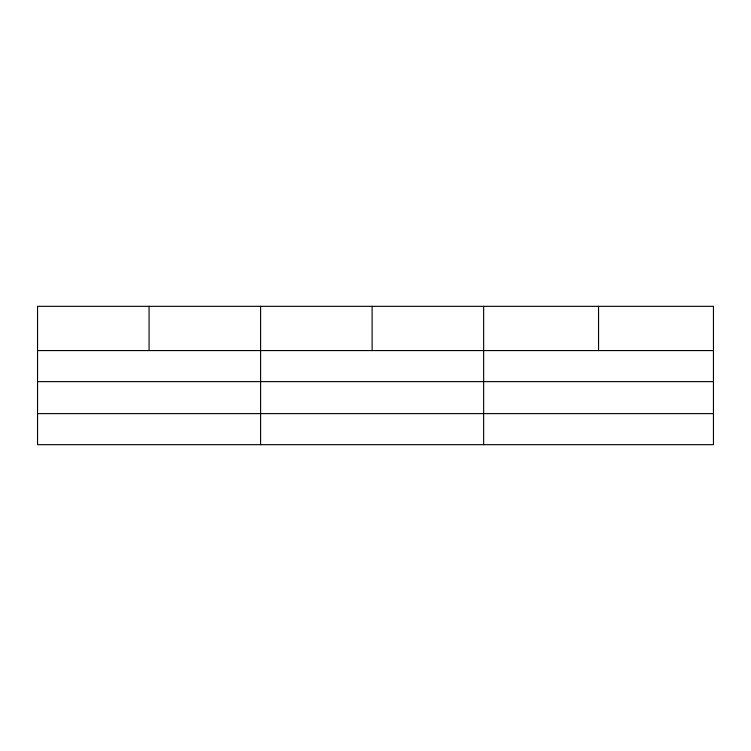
<?xml version="1.0" encoding="UTF-8"?>
<svg xmlns="http://www.w3.org/2000/svg" width="751" height="751" viewBox="0 0 751 751"><rect width="100%" height="100%" fill="white"/><g stroke="black" fill="none" stroke-linecap="round" stroke-linejoin="round"><path stroke-width="1.13" d="M713.45 381.621L713.45 306.333L37.55 306.333L37.55 444.667L713.45 444.667L713.45 381.621L37.55 381.621M37.55 350.567L713.45 350.567M37.55 413.613L713.45 413.613M598.547 306.333L598.547 350.567M483.644 306.333L483.644 444.667M372.12 306.333L372.12 350.567M260.597 306.333L260.597 444.667M149.073 306.333L149.073 350.567"/></g></svg>
